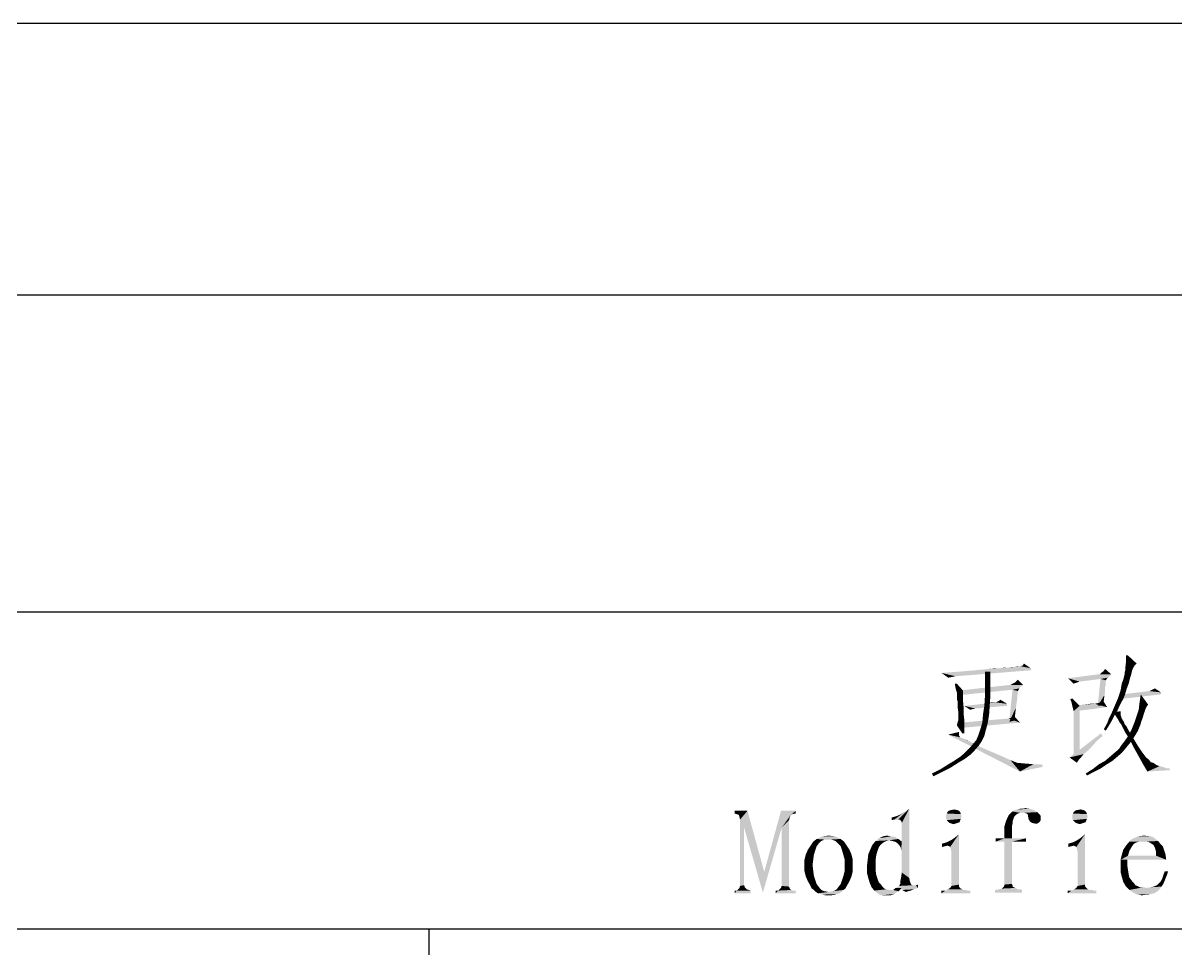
# Model space of a CAD drawing. Header units: millimetres. Extents: x 336 to 634, y 189 to 399.
# Drawn here: x 499.58 to 525.04, y 228.73 to 249.18 of the extents above; entities that cross this region are included whole.
import ezdxf

# ---------------------------------------------------------------- set-up
doc = ezdxf.new("R2010")
doc.units = ezdxf.units.MM

msp = doc.modelspace()

# ---------------------------------------------------------------- linework, layer by layer
at = {"color": 7, "linetype": 'Continuous'}
for p, q in [((448.54993, 249.17685), (628.54993, 249.17685)), ((448.54993, 243.17685), (628.54993, 243.17685)), ((448.54993, 236.17685), (628.54993, 236.17685)), ((448.54993, 229.17685), (628.54993, 229.17685)), ((508.54993, 194.17685), (508.54993, 229.17685))]:
    msp.add_line(p, q, dxfattribs=at)
for points in [[(523.97659, 235.21095), (523.93214, 235.0628), (523.93214, 235.21095)], [(523.93214, 235.0628), (523.97659, 235.21095), (524.16918, 235.03317)], [(520.61363, 234.88502), (520.76177, 234.89984), (521.82844, 234.92947)], [(520.61363, 234.88502), (521.82844, 234.92947), (521.84325, 234.88502)], [(520.76177, 234.89984), (520.90992, 234.91465), (521.82844, 234.92947)], [(521.16177, 234.92947), (521.82844, 234.92947), (520.90992, 234.91465)], [(521.16177, 234.92947), (520.90992, 234.91465), (521.04325, 234.92947)], [(521.35437, 234.94428), (521.16177, 234.92947), (521.25066, 234.94428)], [(521.82844, 234.92947), (521.16177, 234.92947), (521.35437, 234.94428)], [(521.4877, 234.95909), (521.35437, 234.94428), (521.42844, 234.95909)], [(521.82844, 234.92947), (521.35437, 234.94428), (521.4877, 234.95909)], [(521.5914, 234.97391), (521.60622, 234.97391), (521.4877, 234.95909)], [(521.57659, 234.97391), (521.5914, 234.97391), (521.4877, 234.95909)], [(521.57659, 234.97391), (521.4877, 234.95909), (521.53214, 234.97391)], [(521.82844, 234.92947), (521.4877, 234.95909), (521.60622, 234.97391)], [(521.82844, 234.92947), (521.60622, 234.97391), (521.65066, 234.98872)], [(521.65066, 234.98872), (521.68029, 235.03317), (521.82844, 234.92947)], [(523.42844, 234.85539), (523.47288, 234.91465), (523.60622, 234.79613)], [(524.16918, 235.03317), (523.91733, 234.92946), (523.93214, 235.0628)], [(524.16918, 235.03317), (524.12474, 234.98872), (523.91733, 234.92946)], [(524.12474, 234.98872), (524.09511, 234.94428), (523.91733, 234.92946)], [(523.91733, 234.88502), (523.91733, 234.92946), (524.09511, 234.94428)], [(523.91733, 234.88502), (524.09511, 234.94428), (524.06548, 234.87021)], [(519.85807, 234.82576), (520.06548, 234.84058), (521.84325, 234.88502)], [(519.85807, 234.82576), (521.84325, 234.88502), (520.16918, 234.75169)], [(520.16918, 234.75169), (520.00622, 234.72206), (519.85807, 234.82576)], [(520.16918, 234.75169), (520.09511, 234.73687), (520.00622, 234.72206)], [(520.06548, 234.84058), (520.25807, 234.85539), (521.84325, 234.88502)], [(520.25807, 234.85539), (520.43585, 234.87021), (521.84325, 234.88502)], [(521.84325, 234.88502), (520.43585, 234.87021), (520.61363, 234.88502)], [(520.93955, 234.85539), (520.82103, 234.57391), (520.82103, 234.85539)], [(520.82103, 234.57391), (520.93955, 234.85539), (520.93955, 234.57391)], [(521.4877, 234.61835), (521.54696, 234.67761), (521.66548, 234.55909)], [(523.60622, 234.79613), (523.56177, 234.75169), (522.65807, 234.70724)], [(523.35437, 234.79613), (523.60622, 234.79613), (522.65807, 234.70724)], [(523.35437, 234.79613), (522.65807, 234.70724), (523.32474, 234.79613)], [(523.56177, 234.75169), (523.53214, 234.72206), (522.65807, 234.70724)], [(523.36918, 234.69243), (522.65807, 234.70724), (523.53214, 234.72206)], [(522.65807, 234.70724), (523.36918, 234.69243), (522.90992, 234.63317)], [(522.90992, 234.63317), (522.77659, 234.58872), (522.65807, 234.70724)], [(523.4877, 234.6628), (523.30992, 234.09983), (523.36918, 234.69243)], [(523.4877, 234.6628), (523.4877, 234.61835), (523.30992, 234.09983)], [(523.35437, 234.79613), (523.384, 234.82576), (523.42844, 234.85539)], [(523.60622, 234.79613), (523.35437, 234.79613), (523.42844, 234.85539)], [(523.36918, 234.69243), (523.53214, 234.72206), (523.50251, 234.69243)], [(523.36918, 234.69243), (523.50251, 234.69243), (523.4877, 234.6628)], [(523.50251, 234.69243), (523.50251, 234.67761), (523.4877, 234.6628)], [(523.84325, 234.60354), (523.87288, 234.67761), (524.02103, 234.70724)], [(523.84325, 234.60354), (524.02103, 234.70724), (523.9914, 234.58872)], [(524.02103, 234.70724), (523.87288, 234.67761), (523.8877, 234.73687)], [(524.05066, 234.79613), (523.8877, 234.73687), (523.90251, 234.79613)], [(523.8877, 234.73687), (524.05066, 234.79613), (524.02103, 234.70724)], [(524.06548, 234.87021), (523.90251, 234.84058), (523.91733, 234.88502)], [(523.90251, 234.79613), (523.90251, 234.84058), (524.06548, 234.87021)], [(523.90251, 234.79613), (524.06548, 234.87021), (524.05066, 234.79613)], [(520.19881, 234.58872), (520.16918, 234.49984), (520.15437, 234.58872)], [(520.184, 234.44058), (520.16918, 234.49984), (520.19881, 234.58872)], [(520.184, 234.44058), (520.19881, 234.58872), (520.33214, 234.44058)], [(520.33214, 234.44058), (520.19881, 234.39613), (520.184, 234.44058)], [(520.19881, 234.3665), (520.19881, 234.39613), (520.33214, 234.44058)], [(520.19881, 234.35169), (520.19881, 234.3665), (520.33214, 234.44058)], [(520.19881, 234.33687), (520.19881, 234.35169), (520.33214, 234.44058)], [(520.19881, 234.32206), (520.19881, 234.33687), (520.33214, 234.44058)], [(520.19881, 234.29243), (520.19881, 234.32206), (520.33214, 234.44058)], [(520.19881, 234.24798), (520.19881, 234.29243), (520.33214, 234.44058)], [(520.19881, 234.24798), (520.33214, 234.44058), (520.33214, 234.24798)], [(520.2877, 234.44058), (521.42844, 234.45539), (520.27288, 234.33687)], [(521.66548, 234.55909), (521.62103, 234.52946), (520.2877, 234.44058)], [(521.384, 234.55909), (521.66548, 234.55909), (520.2877, 234.44058)], [(521.384, 234.55909), (520.2877, 234.44058), (521.35437, 234.55909)], [(521.62103, 234.52946), (521.57659, 234.48502), (520.2877, 234.44058)], [(521.57659, 234.48502), (521.42844, 234.45539), (520.2877, 234.44058)], [(520.93955, 234.57391), (520.82103, 234.33687), (520.82103, 234.57391)], [(520.82103, 234.33687), (520.93955, 234.57391), (520.93955, 234.32206)], [(521.54696, 234.42576), (521.35437, 233.74428), (521.42844, 234.45539)], [(521.54696, 234.42576), (521.54696, 234.41095), (521.35437, 233.74428)], [(521.54696, 234.41095), (521.54696, 234.38132), (521.35437, 233.74428)], [(521.384, 234.55909), (521.42844, 234.58872), (521.4877, 234.61835)], [(521.66548, 234.55909), (521.384, 234.55909), (521.4877, 234.61835)], [(521.42844, 234.45539), (521.57659, 234.48502), (521.56177, 234.45539)], [(521.42844, 234.45539), (521.56177, 234.45539), (521.54696, 234.42576)], [(523.4877, 234.61835), (523.4877, 234.57391), (523.30992, 234.09983)], [(523.4877, 234.57391), (523.47288, 234.51465), (523.30992, 234.09983)], [(523.47288, 234.51465), (523.47288, 234.42576), (523.30992, 234.09983)], [(523.47288, 234.42576), (523.45807, 234.33687), (523.30992, 234.09983)], [(523.784, 234.35169), (523.81363, 234.44058), (523.94696, 234.47021)], [(523.784, 234.35169), (523.94696, 234.47021), (523.90251, 234.32206)], [(523.94696, 234.47021), (523.81363, 234.44058), (523.82844, 234.52946)], [(523.9914, 234.58872), (523.82844, 234.52946), (523.84325, 234.60354)], [(523.82844, 234.52946), (523.9914, 234.58872), (523.94696, 234.47021)], [(524.70251, 234.39613), (523.84325, 234.35169), (524.45066, 234.42576)], [(524.45066, 234.42576), (524.50992, 234.45539), (524.56918, 234.48502)], [(524.45066, 234.42576), (524.56918, 234.48502), (524.70251, 234.39613)], [(520.33214, 234.24798), (520.21363, 234.20354), (520.19881, 234.24798)], [(520.21363, 234.14428), (520.21363, 234.20354), (520.33214, 234.24798)], [(520.21363, 234.08502), (520.21363, 234.14428), (520.33214, 234.24798)], [(520.21363, 234.08502), (520.33214, 234.24798), (520.34696, 234.08502)], [(520.7914, 234.14428), (520.88029, 234.15909), (521.05807, 234.17391)], [(521.30992, 234.14428), (520.7914, 234.14428), (521.05807, 234.17391)], [(520.93955, 234.32206), (520.80622, 234.09983), (520.82103, 234.33687)], [(520.80622, 234.09983), (520.93955, 234.32206), (520.92474, 234.09983)], [(521.02844, 234.17391), (521.05807, 234.17391), (520.88029, 234.15909)], [(521.02844, 234.17391), (520.88029, 234.15909), (520.96918, 234.17391)], [(521.05807, 234.17391), (521.0877, 234.18872), (521.11733, 234.20354)], [(521.30992, 234.14428), (521.05807, 234.17391), (521.11733, 234.20354)], [(521.11733, 234.20354), (521.16177, 234.23317), (521.30992, 234.14428)], [(521.54696, 234.38132), (521.53214, 234.32206), (521.35437, 233.74428)], [(521.53214, 234.32206), (521.53214, 234.24798), (521.35437, 233.74428)], [(521.53214, 234.24798), (521.51733, 234.15909), (521.35437, 233.74428)], [(521.51733, 234.15909), (521.50251, 234.05539), (521.35437, 233.74428)], [(522.73214, 234.17391), (522.70251, 234.24798), (522.74696, 234.2628)], [(522.74696, 234.09983), (522.73214, 234.17391), (522.74696, 234.2628)], [(522.74696, 234.09983), (522.74696, 234.2628), (522.90992, 234.09983)], [(523.23585, 234.14428), (523.30992, 234.1591), (523.41363, 234.17391)], [(523.51733, 234.07021), (523.23585, 234.14428), (523.41363, 234.17391)], [(523.45807, 234.33687), (523.44325, 234.21835), (523.30992, 234.09983)], [(523.30992, 234.09983), (523.44325, 234.21835), (523.44325, 234.09983)], [(523.41363, 234.17391), (523.30992, 234.1591), (523.36918, 234.17391)], [(523.41363, 234.17391), (523.44325, 234.18872), (523.51733, 234.07021)], [(523.784, 234.08502), (523.66548, 234.05539), (523.70992, 234.1591)], [(523.87288, 234.24798), (523.70992, 234.1591), (523.75437, 234.2628)], [(523.87288, 234.24798), (523.82844, 234.17391), (523.70992, 234.1591)], [(523.70992, 234.1591), (523.82844, 234.17391), (523.784, 234.08502)], [(523.90251, 234.32206), (523.75437, 234.2628), (523.784, 234.35169)], [(523.75437, 234.2628), (523.90251, 234.32206), (523.87288, 234.24798)], [(524.70251, 234.35169), (523.784, 234.24798), (523.84325, 234.35169)], [(523.84325, 234.35169), (524.70251, 234.39613), (524.70251, 234.35169)], [(524.42103, 234.12947), (524.22844, 234.14428), (524.24325, 234.24798)], [(524.24325, 234.24798), (524.25807, 234.35169), (524.42103, 234.12947)], [(520.34696, 234.08502), (520.22844, 233.98132), (520.21363, 234.08502)], [(520.22844, 233.98132), (520.34696, 234.08502), (520.34696, 233.93687)], [(520.34696, 233.93687), (520.22844, 233.87761), (520.22844, 233.98132)], [(520.22844, 233.81835), (520.22844, 233.87761), (520.34696, 233.93687)], [(520.22844, 233.81835), (520.34696, 233.93687), (520.36177, 233.80354)], [(520.36177, 234.09983), (520.52474, 234.11465), (521.30992, 234.14428)], [(520.36177, 234.09983), (521.30992, 234.14428), (521.30992, 234.09983)], [(520.36177, 234.09983), (521.30992, 234.09983), (520.59881, 234.04058)], [(520.36177, 234.09983), (520.59881, 234.04058), (520.53955, 234.02576)], [(520.53955, 234.02576), (520.49511, 234.01095), (520.36177, 234.09983)], [(520.52474, 234.11465), (520.65807, 234.12946), (521.30992, 234.14428)], [(520.53955, 234.02576), (520.59881, 234.04058), (520.56918, 234.02576)], [(520.59881, 234.04058), (521.30992, 234.09983), (520.62844, 234.04058)], [(521.30992, 234.14428), (520.65807, 234.12946), (520.7914, 234.14428)], [(520.90992, 233.89243), (520.76177, 233.72947), (520.77659, 233.90724)], [(520.92474, 234.09983), (520.77659, 233.90724), (520.80622, 234.09983)], [(520.77659, 233.90724), (520.92474, 234.09983), (520.90992, 233.89243)], [(521.50251, 234.05539), (521.4877, 233.92206), (521.35437, 233.74428)], [(521.4877, 233.92206), (521.47288, 233.77391), (521.35437, 233.74428)], [(522.90992, 234.09983), (522.76177, 234.04058), (522.74696, 234.09983)], [(522.77659, 233.98132), (522.76177, 234.04058), (522.90992, 234.09983)], [(522.77659, 233.98132), (522.90992, 234.09983), (522.90992, 233.00354)], [(522.90992, 233.00354), (522.77659, 232.9591), (522.77659, 233.98132)], [(522.7914, 234.09983), (522.92474, 234.11465), (523.23585, 234.14428)], [(523.51733, 234.07021), (522.7914, 234.09983), (523.23585, 234.14428)], [(523.51733, 234.07021), (522.82103, 233.98132), (522.7914, 234.09983)], [(522.92474, 234.11465), (523.04325, 234.12947), (523.23585, 234.14428)], [(523.23585, 234.14428), (523.04325, 234.12947), (523.14696, 234.14428)], [(523.68029, 233.89243), (523.56177, 233.83317), (523.62103, 233.95169)], [(523.73955, 233.98132), (523.62103, 233.95169), (523.66548, 234.05539)], [(523.62103, 233.95169), (523.73955, 233.98132), (523.68029, 233.89243)], [(523.65066, 233.93687), (523.65066, 233.95169), (523.81363, 233.98132)], [(523.65066, 233.93687), (523.81363, 233.98132), (523.81363, 233.93687)], [(523.81363, 233.93687), (523.66548, 233.92206), (523.65066, 233.93687)], [(523.66548, 234.05539), (523.784, 234.08502), (523.73955, 233.98132)], [(523.69511, 233.89243), (523.66548, 233.92206), (523.81363, 233.93687)], [(523.69511, 233.89243), (523.81363, 233.93687), (523.81363, 233.89243)], [(524.33214, 233.93687), (524.16918, 233.87761), (524.21363, 234.01095)], [(524.16918, 233.87761), (524.33214, 233.93687), (524.30251, 233.83317)], [(524.42103, 234.12947), (524.21363, 234.01095), (524.22844, 234.14428)], [(524.42103, 234.12947), (524.3914, 234.08502), (524.21363, 234.01095)], [(524.3914, 234.08502), (524.36177, 234.02576), (524.21363, 234.01095)], [(524.21363, 234.01095), (524.36177, 234.02576), (524.33214, 233.93687)], [(520.36177, 233.68502), (520.19881, 233.67021), (520.21363, 233.72947)], [(520.19881, 233.67021), (520.36177, 233.68502), (520.36177, 233.59613)], [(520.36177, 233.59613), (520.31733, 233.49243), (520.19881, 233.67021)], [(520.21363, 233.72947), (520.22844, 233.77391), (520.36177, 233.80354)], [(520.21363, 233.72947), (520.36177, 233.80354), (520.36177, 233.68502)], [(520.36177, 233.80354), (520.22844, 233.77391), (520.22844, 233.81835)], [(521.5914, 233.72947), (520.2877, 233.72947), (521.33955, 233.81835)], [(521.5914, 233.72947), (520.2877, 233.61095), (520.2877, 233.72947)], [(520.88029, 233.71465), (520.71733, 233.58132), (520.76177, 233.72947)], [(520.71733, 233.58132), (520.88029, 233.71465), (520.83585, 233.55169)], [(520.76177, 233.72947), (520.90992, 233.89243), (520.88029, 233.71465)], [(521.5914, 233.72947), (521.33955, 233.81835), (521.39881, 233.83317)], [(521.39881, 233.83317), (521.47288, 233.8628), (521.5914, 233.72947)], [(523.56177, 233.67021), (523.44325, 233.58132), (523.51733, 233.71465)], [(523.44325, 233.58132), (523.56177, 233.67021), (523.4877, 233.55169)], [(523.62103, 233.77391), (523.51733, 233.71465), (523.56177, 233.83317)], [(523.51733, 233.71465), (523.62103, 233.77391), (523.56177, 233.67021)], [(523.56177, 233.83317), (523.68029, 233.89243), (523.62103, 233.77391)], [(523.81363, 233.89243), (523.72474, 233.84798), (523.69511, 233.89243)], [(523.81363, 233.89243), (523.82844, 233.8628), (523.72474, 233.84798)], [(523.72474, 233.84798), (523.82844, 233.8628), (523.82844, 233.84798)], [(523.82844, 233.84798), (523.75437, 233.80354), (523.72474, 233.84798)], [(523.82844, 233.84798), (523.82844, 233.83317), (523.75437, 233.80354)], [(523.82844, 233.83317), (523.84325, 233.81835), (523.75437, 233.80354)], [(523.75437, 233.80354), (523.84325, 233.81835), (523.85807, 233.78872)], [(523.85807, 233.78872), (523.784, 233.74428), (523.75437, 233.80354)], [(523.784, 233.74428), (523.85807, 233.78872), (523.8877, 233.74428)], [(523.8877, 233.74428), (523.82844, 233.68502), (523.784, 233.74428)], [(523.8877, 233.74428), (523.90251, 233.69983), (523.82844, 233.68502)], [(523.82844, 233.68502), (523.90251, 233.69983), (523.94696, 233.64058)], [(523.94696, 233.64058), (523.87288, 233.59613), (523.82844, 233.68502)], [(524.25807, 233.69983), (524.06548, 233.59613), (524.12474, 233.74428)], [(524.25807, 233.69983), (524.22844, 233.62576), (524.06548, 233.59613)], [(524.30251, 233.83317), (524.12474, 233.74428), (524.16918, 233.87761)], [(524.30251, 233.83317), (524.27288, 233.75909), (524.12474, 233.74428)], [(524.12474, 233.74428), (524.27288, 233.75909), (524.25807, 233.69983)], [(520.24325, 233.47761), (520.00622, 233.4628), (520.24325, 233.52206)], [(520.00622, 233.4628), (520.24325, 233.47761), (520.24325, 233.44798)], [(520.00622, 233.4628), (520.24325, 233.44798), (520.25807, 233.41835)], [(520.00622, 233.4628), (520.25807, 233.41835), (520.27288, 233.40354)], [(520.27288, 233.40354), (521.5914, 232.64798), (520.00622, 233.4628)], [(520.24325, 233.44798), (520.25807, 233.43317), (520.25807, 233.41835)], [(520.27288, 233.40354), (520.30251, 233.38872), (521.5914, 232.64798)], [(520.30251, 233.38872), (520.34696, 233.37391), (521.5914, 232.64798)], [(520.36177, 233.59613), (520.36177, 233.53687), (520.31733, 233.49243)], [(520.31733, 233.49243), (520.36177, 233.53687), (520.36177, 233.49243)], [(520.80622, 233.43317), (520.62844, 233.34428), (520.67288, 233.44798)], [(520.62844, 233.34428), (520.80622, 233.43317), (520.74696, 233.31465)], [(520.83585, 233.55169), (520.67288, 233.44798), (520.71733, 233.58132)], [(520.67288, 233.44798), (520.83585, 233.55169), (520.80622, 233.43317)], [(523.41363, 233.43317), (522.6877, 232.9591), (523.384, 233.49243)], [(523.41363, 233.43317), (523.28029, 233.31465), (522.6877, 232.9591)], [(523.87288, 233.59613), (523.94696, 233.64058), (523.97659, 233.58132)], [(523.97659, 233.58132), (523.91733, 233.50724), (523.87288, 233.59613)], [(524.10992, 233.40354), (523.8877, 233.29984), (523.9914, 233.44798)], [(524.10992, 233.40354), (524.05066, 233.31465), (523.8877, 233.29984)], [(523.91733, 233.50724), (523.97659, 233.58132), (524.02103, 233.50724)], [(524.02103, 233.50724), (523.97659, 233.41835), (523.91733, 233.50724)], [(523.97659, 233.41835), (524.02103, 233.50724), (524.10992, 233.35909)], [(524.10992, 233.35909), (524.03585, 233.31465), (523.97659, 233.41835)], [(524.19881, 233.55169), (523.9914, 233.44798), (524.06548, 233.59613)], [(524.19881, 233.55169), (524.15437, 233.47761), (523.9914, 233.44798)], [(523.9914, 233.44798), (524.15437, 233.47761), (524.10992, 233.40354)], [(524.06548, 233.59613), (524.22844, 233.62576), (524.19881, 233.55169)], [(520.34696, 233.37391), (520.3914, 233.35909), (521.5914, 232.64798)], [(520.59881, 233.12206), (520.37659, 233.0628), (520.48029, 233.1665)], [(520.3914, 233.35909), (520.45066, 233.32946), (520.52474, 233.28502)], [(520.3914, 233.35909), (520.52474, 233.28502), (521.5914, 232.64798)], [(520.6877, 233.22576), (520.48029, 233.1665), (520.55437, 233.25539)], [(520.48029, 233.1665), (520.6877, 233.22576), (520.59881, 233.12206)], [(520.52474, 233.28502), (520.61363, 233.25539), (520.70251, 233.19613)], [(520.52474, 233.28502), (520.70251, 233.19613), (521.5914, 232.64798)], [(520.74696, 233.31465), (520.55437, 233.25539), (520.62844, 233.34428)], [(520.55437, 233.25539), (520.74696, 233.31465), (520.6877, 233.22576)], [(520.70251, 233.19613), (520.90992, 233.10724), (521.5914, 232.64798)], [(523.28029, 233.31465), (523.17659, 233.19613), (522.6877, 232.9591)], [(523.17659, 233.19613), (523.0877, 233.10724), (522.6877, 232.9591)], [(523.68029, 233.0628), (523.76918, 233.13687), (523.91733, 233.15169)], [(523.68029, 233.0628), (523.91733, 233.15169), (523.84325, 233.0628)], [(523.91733, 233.15169), (523.76918, 233.13687), (523.82844, 233.22576)], [(523.9914, 233.24058), (523.82844, 233.22576), (523.8877, 233.29984)], [(523.82844, 233.22576), (523.9914, 233.24058), (523.91733, 233.15169)], [(523.8877, 233.29984), (524.05066, 233.31465), (523.9914, 233.24058)], [(524.03585, 233.31465), (524.10992, 233.35909), (524.19881, 233.21095)], [(524.19881, 233.21095), (524.09511, 233.19613), (524.03585, 233.31465)], [(524.09511, 233.19613), (524.19881, 233.21095), (524.2877, 233.07761)], [(524.2877, 233.07761), (524.16918, 233.0628), (524.09511, 233.19613)], [(520.22844, 232.84058), (519.9914, 232.79613), (520.13955, 232.88502)], [(520.37659, 232.92946), (520.13955, 232.88502), (520.27288, 232.97391)], [(520.13955, 232.88502), (520.37659, 232.92946), (520.22844, 232.84058)], [(520.49511, 233.01835), (520.27288, 232.97391), (520.37659, 233.0628)], [(520.27288, 232.97391), (520.49511, 233.01835), (520.37659, 232.92946)], [(520.37659, 233.0628), (520.59881, 233.12206), (520.49511, 233.01835)], [(520.90992, 233.10724), (521.0877, 233.03317), (521.5914, 232.64798)], [(521.0877, 233.03317), (521.25066, 232.95909), (521.5914, 232.64798)], [(521.25066, 232.95909), (521.384, 232.89984), (521.5914, 232.64798)], [(521.384, 232.89984), (521.53214, 232.84058), (521.5914, 232.64798)], [(523.0877, 233.10724), (522.99881, 233.03317), (522.6877, 232.9591)], [(522.6877, 232.9591), (522.99881, 233.03317), (522.93955, 232.9591)], [(522.6877, 232.9591), (522.93955, 232.9591), (522.89511, 232.91465)], [(522.6877, 232.9591), (522.89511, 232.91465), (522.86548, 232.87021)], [(522.86548, 232.87021), (522.85066, 232.84058), (522.6877, 232.9591)], [(523.63585, 232.88502), (523.33955, 232.81095), (523.47288, 232.88502)], [(523.33955, 232.81095), (523.63585, 232.88502), (523.51733, 232.81095)], [(523.73955, 232.97391), (523.47288, 232.88502), (523.57659, 232.97391)], [(523.47288, 232.88502), (523.73955, 232.97391), (523.63585, 232.88502)], [(523.84325, 233.0628), (523.57659, 232.97391), (523.68029, 233.0628)], [(523.57659, 232.97391), (523.84325, 233.0628), (523.73955, 232.97391)], [(524.16918, 233.0628), (524.2877, 233.07761), (524.37659, 232.9591)], [(524.37659, 232.9591), (524.24325, 232.92946), (524.16918, 233.0628)], [(524.24325, 232.92946), (524.37659, 232.9591), (524.43585, 232.91465)], [(524.43585, 232.91465), (524.31733, 232.79613), (524.24325, 232.92946)], [(524.43585, 232.91465), (524.48029, 232.85539), (524.31733, 232.79613)], [(519.8877, 232.64798), (519.65066, 232.60354), (519.82844, 232.69243)], [(519.65066, 232.60354), (519.8877, 232.64798), (519.68029, 232.54428)], [(520.06548, 232.73687), (519.82844, 232.69243), (519.9914, 232.79613)], [(519.82844, 232.69243), (520.06548, 232.73687), (519.8877, 232.64798)], [(519.9914, 232.79613), (520.22844, 232.84058), (520.06548, 232.73687)], [(521.53214, 232.84058), (521.69511, 232.82576), (521.5914, 232.64798)], [(521.69511, 232.82576), (521.8877, 232.81095), (521.5914, 232.64798)], [(522.08029, 232.81095), (522.09511, 232.75169), (521.5914, 232.64798)], [(521.8877, 232.81095), (522.08029, 232.81095), (521.5914, 232.64798)], [(523.23585, 232.64798), (523.04325, 232.60354), (523.20622, 232.70724)], [(523.04325, 232.60354), (523.23585, 232.64798), (523.07288, 232.55909)], [(523.51733, 232.81095), (523.384, 232.72206), (523.20622, 232.70724)], [(523.51733, 232.81095), (523.20622, 232.70724), (523.33955, 232.81095)], [(523.20622, 232.70724), (523.384, 232.72206), (523.23585, 232.64798)], [(524.48029, 232.85539), (524.53955, 232.84058), (524.31733, 232.79613)], [(524.31733, 232.79613), (524.53955, 232.84058), (524.59881, 232.79613)], [(524.59881, 232.79613), (524.40622, 232.64798), (524.31733, 232.79613)], [(524.59881, 232.79613), (524.67288, 232.7665), (524.40622, 232.64798)], [(524.67288, 232.7665), (524.74696, 232.75169), (524.40622, 232.64798)], [(524.74696, 232.75169), (524.82103, 232.72206), (524.40622, 232.64798)], [(524.89511, 232.72206), (524.89511, 232.67761), (524.40622, 232.64798)], [(524.82103, 232.72206), (524.89511, 232.72206), (524.40622, 232.64798)], [(515.57659, 231.78132), (515.29511, 231.72206), (515.29511, 231.78132)], [(515.33955, 231.70724), (515.29511, 231.72206), (515.57659, 231.78132)], [(515.384, 231.69243), (515.33955, 231.70724), (515.57659, 231.78132)], [(515.39881, 231.64798), (515.384, 231.69243), (515.57659, 231.78132)], [(515.41363, 231.58872), (515.39881, 231.64798), (515.57659, 231.78132)], [(515.50251, 231.41095), (515.41363, 231.58872), (515.57659, 231.78132)], [(515.50251, 231.41095), (515.57659, 231.78132), (515.94696, 230.43317)], [(516.33214, 231.41095), (515.94696, 230.43317), (516.31733, 231.78132)], [(516.31733, 231.78132), (516.64325, 231.78132), (516.52474, 231.67761)], [(516.31733, 231.78132), (516.52474, 231.67761), (516.33214, 231.41095)], [(516.52474, 231.67761), (516.50992, 231.63317), (516.33214, 231.41095)], [(516.50992, 231.63317), (516.49511, 231.57391), (516.33214, 231.41095)], [(516.64325, 231.78132), (516.56918, 231.70724), (516.52474, 231.67761)], [(516.64325, 231.78132), (516.64325, 231.72206), (516.56918, 231.70724)], [(518.82103, 231.58872), (518.76177, 231.63317), (518.86548, 231.6628)], [(518.82103, 231.58872), (518.76177, 231.57391), (518.76177, 231.63317)], [(518.82103, 231.58872), (519.05807, 231.7665), (519.14696, 231.82576)], [(518.90992, 231.58872), (518.82103, 231.58872), (519.14696, 231.82576)], [(518.82103, 231.58872), (518.96918, 231.70724), (519.05807, 231.7665)], [(518.82103, 231.58872), (518.86548, 231.6628), (518.96918, 231.70724)], [(518.93955, 231.58872), (518.90992, 231.58872), (519.14696, 231.82576)], [(518.96918, 231.55909), (518.93955, 231.58872), (519.14696, 231.82576)], [(518.984, 231.51465), (518.96918, 231.55909), (519.14696, 231.82576)], [(518.96918, 230.92206), (518.984, 231.09984), (519.14696, 231.82576)], [(518.984, 230.8628), (518.96918, 230.92206), (519.14696, 231.82576)], [(518.984, 231.45539), (518.984, 231.51465), (519.14696, 231.82576)], [(518.984, 231.09984), (518.984, 231.45539), (519.14696, 231.82576)], [(518.984, 230.80354), (518.984, 230.8628), (519.14696, 231.82576)], [(518.984, 230.65539), (518.984, 230.80354), (519.14696, 231.82576)], [(518.984, 230.52206), (518.984, 230.65539), (519.14696, 231.82576)], [(518.984, 230.41835), (518.984, 230.52206), (519.14696, 231.82576)], [(518.984, 230.41835), (519.14696, 231.82576), (519.14696, 230.29984)], [(520.2877, 231.70724), (519.96177, 231.67761), (519.97659, 231.72206)], [(519.96177, 231.67761), (520.2877, 231.70724), (520.30251, 231.6628)], [(520.30251, 231.6628), (519.96177, 231.61835), (519.96177, 231.67761)], [(519.96177, 231.61835), (520.30251, 231.6628), (520.2877, 231.60354)], [(520.2877, 231.60354), (519.97659, 231.57391), (519.96177, 231.61835)], [(520.27288, 231.75169), (519.97659, 231.72206), (519.9914, 231.75169)], [(519.97659, 231.72206), (520.27288, 231.75169), (520.2877, 231.70724)], [(520.24325, 231.78132), (519.9914, 231.75169), (520.02103, 231.78132)], [(519.9914, 231.75169), (520.24325, 231.78132), (520.27288, 231.75169)], [(520.21363, 231.79613), (520.02103, 231.78132), (520.06548, 231.79613)], [(520.02103, 231.78132), (520.21363, 231.79613), (520.24325, 231.78132)], [(520.06548, 231.79613), (520.13955, 231.81095), (520.21363, 231.79613)], [(521.44325, 231.58872), (521.28029, 231.54428), (521.30992, 231.61835)], [(521.47288, 231.6628), (521.30992, 231.61835), (521.33955, 231.67761)], [(521.47288, 231.6628), (521.45807, 231.63317), (521.30992, 231.61835)], [(521.30992, 231.61835), (521.45807, 231.63317), (521.44325, 231.58872)], [(521.54696, 231.72206), (521.50251, 231.69243), (521.33955, 231.67761)], [(521.54696, 231.72206), (521.33955, 231.67761), (521.384, 231.72206)], [(521.33955, 231.67761), (521.50251, 231.69243), (521.47288, 231.6628)], [(521.5914, 231.73687), (521.384, 231.72206), (521.42844, 231.7665)], [(521.384, 231.72206), (521.5914, 231.73687), (521.54696, 231.72206)], [(521.90251, 231.79613), (521.42844, 231.7665), (521.47288, 231.79613)], [(521.42844, 231.7665), (521.90251, 231.79613), (521.97659, 231.75169)], [(521.42844, 231.7665), (521.97659, 231.75169), (521.5914, 231.73687)], [(521.47288, 231.79613), (521.53214, 231.81095), (521.81363, 231.82576)], [(521.47288, 231.79613), (521.81363, 231.82576), (521.90251, 231.79613)], [(521.76918, 231.82576), (521.81363, 231.82576), (521.53214, 231.81095)], [(521.65066, 231.82576), (521.76918, 231.82576), (521.53214, 231.81095)], [(521.65066, 231.82576), (521.53214, 231.81095), (521.5914, 231.82576)], [(521.65066, 231.73687), (521.5914, 231.73687), (521.97659, 231.75169)], [(521.65066, 231.82576), (521.70992, 231.84058), (521.76918, 231.82576)], [(521.69511, 231.73687), (521.65066, 231.73687), (521.97659, 231.75169)], [(521.73955, 231.72206), (521.69511, 231.73687), (521.97659, 231.75169)], [(521.73955, 231.72206), (521.97659, 231.75169), (522.00622, 231.72206)], [(522.00622, 231.72206), (521.76918, 231.69243), (521.73955, 231.72206)], [(521.76918, 231.69243), (522.00622, 231.72206), (522.03585, 231.69243)], [(522.03585, 231.69243), (521.76918, 231.6628), (521.76918, 231.69243)], [(521.76918, 231.6628), (522.03585, 231.69243), (522.05066, 231.6628)], [(522.05066, 231.6628), (521.784, 231.58872), (521.76918, 231.6628)], [(522.05066, 231.6628), (522.05066, 231.63317), (521.784, 231.58872)], [(521.784, 231.58872), (522.05066, 231.63317), (522.05066, 231.57391)], [(523.07288, 231.70724), (522.74696, 231.67761), (522.76177, 231.72206)], [(522.74696, 231.67761), (523.07288, 231.70724), (523.0877, 231.6628)], [(523.0877, 231.6628), (522.74696, 231.61835), (522.74696, 231.67761)], [(522.74696, 231.61835), (523.0877, 231.6628), (523.07288, 231.60354)], [(523.07288, 231.60354), (522.76177, 231.57391), (522.74696, 231.61835)], [(523.05807, 231.75169), (522.76177, 231.72206), (522.77659, 231.75169)], [(522.76177, 231.72206), (523.05807, 231.75169), (523.07288, 231.70724)], [(523.02844, 231.78132), (522.77659, 231.75169), (522.80622, 231.78132)], [(522.77659, 231.75169), (523.02844, 231.78132), (523.05807, 231.75169)], [(522.99881, 231.79613), (522.80622, 231.78132), (522.85066, 231.79613)], [(522.80622, 231.78132), (522.99881, 231.79613), (523.02844, 231.78132)], [(522.85066, 231.79613), (522.92474, 231.81095), (522.99881, 231.79613)], [(515.50251, 231.41095), (515.41363, 230.12206), (515.41363, 231.58872)], [(515.50251, 231.41095), (515.50251, 230.13687), (515.41363, 230.12206)], [(515.94696, 230.43317), (515.91733, 229.97391), (515.50251, 231.41095)], [(515.94696, 230.43317), (516.33214, 231.41095), (515.91733, 229.97391)], [(516.33214, 230.12206), (516.33214, 231.41095), (516.49511, 231.57391)], [(516.33214, 230.12206), (516.49511, 231.57391), (516.49511, 230.10724)], [(519.97659, 231.57391), (520.2877, 231.60354), (520.27288, 231.57391)], [(520.27288, 231.57391), (520.00622, 231.54428), (519.97659, 231.57391)], [(520.00622, 231.54428), (520.27288, 231.57391), (520.25807, 231.52946)], [(520.25807, 231.52946), (520.03585, 231.51465), (520.00622, 231.54428)], [(520.03585, 231.51465), (520.25807, 231.52946), (520.21363, 231.51465)], [(520.21363, 231.51465), (520.08029, 231.49984), (520.03585, 231.51465)], [(520.08029, 231.49984), (520.21363, 231.51465), (520.16918, 231.49984)], [(520.16918, 231.49984), (520.12474, 231.48502), (520.08029, 231.49984)], [(521.42844, 231.54428), (521.42844, 231.49984), (521.25066, 231.44058)], [(521.42844, 231.54428), (521.25066, 231.44058), (521.28029, 231.54428)], [(521.25066, 231.44058), (521.42844, 231.49984), (521.41363, 231.42576)], [(521.41363, 231.42576), (521.25066, 231.17391), (521.25066, 231.44058)], [(521.41363, 231.42576), (521.41363, 231.35169), (521.25066, 231.17391)], [(521.41363, 231.35169), (521.41363, 231.2628), (521.25066, 231.17391)], [(521.28029, 231.54428), (521.44325, 231.58872), (521.42844, 231.54428)], [(522.05066, 231.57391), (521.81363, 231.54428), (521.784, 231.58872)], [(521.81363, 231.54428), (522.05066, 231.57391), (522.02103, 231.52946)], [(522.02103, 231.52946), (521.85807, 231.51465), (521.81363, 231.54428)], [(521.91733, 231.49984), (521.85807, 231.51465), (522.02103, 231.52946)], [(521.91733, 231.49984), (522.02103, 231.52946), (521.97659, 231.49984)], [(522.76177, 231.57391), (523.07288, 231.60354), (523.05807, 231.57391)], [(523.05807, 231.57391), (522.7914, 231.54428), (522.76177, 231.57391)], [(522.7914, 231.54428), (523.05807, 231.57391), (523.04325, 231.52946)], [(523.04325, 231.52946), (522.82103, 231.51465), (522.7914, 231.54428)], [(522.82103, 231.51465), (523.04325, 231.52946), (522.99881, 231.51465)], [(522.99881, 231.51465), (522.86548, 231.49984), (522.82103, 231.51465)], [(522.86548, 231.49984), (522.99881, 231.51465), (522.95437, 231.49984)], [(522.95437, 231.49984), (522.90992, 231.48502), (522.86548, 231.49984)], [(517.14696, 231.05539), (516.96918, 231.01095), (517.02844, 231.09984)], [(517.28029, 231.14428), (517.02844, 231.09984), (517.10251, 231.15909)], [(517.28029, 231.14428), (517.20622, 231.11465), (517.02844, 231.09984)], [(517.02844, 231.09984), (517.20622, 231.11465), (517.14696, 231.05539)], [(517.57659, 231.18872), (517.10251, 231.15909), (517.16177, 231.18872)], [(517.10251, 231.15909), (517.57659, 231.18872), (517.63585, 231.15909)], [(517.10251, 231.15909), (517.63585, 231.15909), (517.28029, 231.14428)], [(517.50251, 231.21835), (517.16177, 231.18872), (517.23585, 231.21835)], [(517.16177, 231.18872), (517.50251, 231.21835), (517.57659, 231.18872)], [(517.23585, 231.21835), (517.36918, 231.23317), (517.50251, 231.21835)], [(517.36918, 231.14428), (517.28029, 231.14428), (517.63585, 231.15909)], [(517.44325, 231.14428), (517.36918, 231.14428), (517.63585, 231.15909)], [(517.51733, 231.11465), (517.44325, 231.14428), (517.63585, 231.15909)], [(517.51733, 231.11465), (517.63585, 231.15909), (517.70992, 231.09984)], [(517.70992, 231.09984), (517.57659, 231.05539), (517.51733, 231.11465)], [(517.57659, 231.05539), (517.70992, 231.09984), (517.76918, 231.01095)], [(518.64325, 231.11465), (518.584, 231.08502), (518.33214, 231.02576)], [(518.64325, 231.11465), (518.33214, 231.02576), (518.40622, 231.11465)], [(518.90992, 231.15909), (518.40622, 231.11465), (518.48029, 231.17391)], [(518.90992, 231.15909), (518.70251, 231.12946), (518.40622, 231.11465)], [(518.40622, 231.11465), (518.70251, 231.12946), (518.64325, 231.11465)], [(518.74696, 231.21835), (518.83585, 231.20354), (518.48029, 231.17391)], [(518.74696, 231.21835), (518.48029, 231.17391), (518.56918, 231.21835)], [(518.48029, 231.17391), (518.83585, 231.20354), (518.90992, 231.15909)], [(518.56918, 231.21835), (518.65807, 231.23317), (518.74696, 231.21835)], [(518.77659, 231.11465), (518.70251, 231.12946), (518.90992, 231.15909)], [(518.83585, 231.09984), (518.77659, 231.11465), (518.90992, 231.15909)], [(518.83585, 231.09984), (518.90992, 231.15909), (518.984, 231.09984)], [(518.984, 231.09984), (518.88029, 231.07021), (518.83585, 231.09984)], [(518.92474, 231.02576), (518.88029, 231.07021), (518.984, 231.09984)], [(518.95437, 230.98132), (518.92474, 231.02576), (518.984, 231.09984)], [(518.96918, 230.92206), (518.95437, 230.98132), (518.984, 231.09984)], [(519.9914, 231.01095), (519.97659, 231.08502), (520.06548, 231.12946)], [(519.9914, 231.01095), (520.15437, 231.18872), (520.24325, 231.2628)], [(520.03585, 230.99613), (519.9914, 231.01095), (520.24325, 231.2628)], [(519.9914, 231.01095), (520.06548, 231.12946), (520.15437, 231.18872)], [(520.05066, 230.98132), (520.03585, 230.99613), (520.24325, 231.2628)], [(520.06548, 230.93687), (520.05066, 230.98132), (520.24325, 231.2628)], [(520.08029, 230.87761), (520.06548, 230.93687), (520.24325, 231.2628)], [(520.08029, 230.87761), (520.24325, 231.2628), (520.24325, 230.15169)], [(521.41363, 231.17391), (521.72474, 231.17391), (521.05807, 231.09983)], [(521.25066, 231.17391), (521.41363, 231.17391), (521.05807, 231.09983)], [(521.25066, 231.17391), (521.05807, 231.09983), (521.05807, 231.17391)], [(521.25066, 231.09983), (521.05807, 231.09983), (521.72474, 231.17391)], [(521.25066, 231.17391), (521.41363, 231.2628), (521.41363, 231.17391)], [(521.41363, 231.09983), (521.25066, 231.09983), (521.72474, 231.17391)], [(521.41363, 231.09983), (521.41363, 230.1665), (521.25066, 230.15169)], [(521.41363, 231.09983), (521.25066, 230.15169), (521.25066, 231.09983)], [(521.41363, 231.09983), (521.72474, 231.17391), (521.72474, 231.09983)], [(522.77659, 231.01095), (522.76177, 231.08502), (522.85066, 231.12946)], [(522.77659, 231.01095), (522.93955, 231.18872), (523.02844, 231.2628)], [(522.82103, 230.99613), (522.77659, 231.01095), (523.02844, 231.2628)], [(522.77659, 231.01095), (522.85066, 231.12946), (522.93955, 231.18872)], [(522.83585, 230.98132), (522.82103, 230.99613), (523.02844, 231.2628)], [(522.85066, 230.93687), (522.83585, 230.98132), (523.02844, 231.2628)], [(522.86548, 230.87761), (522.85066, 230.93687), (523.02844, 231.2628)], [(522.86548, 230.87761), (523.02844, 231.2628), (523.02844, 230.15169)], [(524.16918, 231.08502), (523.93214, 231.01095), (524.00622, 231.09984)], [(524.584, 231.15909), (524.64325, 231.11465), (524.00622, 231.09984)], [(524.584, 231.15909), (524.00622, 231.09984), (524.06548, 231.15909)], [(524.22844, 231.09984), (524.00622, 231.09984), (524.64325, 231.11465)], [(524.00622, 231.09984), (524.22844, 231.09984), (524.16918, 231.08502)], [(524.06548, 231.15909), (524.13955, 231.18872), (524.52474, 231.20354)], [(524.06548, 231.15909), (524.52474, 231.20354), (524.584, 231.15909)], [(524.46548, 231.21835), (524.52474, 231.20354), (524.13955, 231.18872)], [(524.46548, 231.21835), (524.13955, 231.18872), (524.19881, 231.21835)], [(524.19881, 231.21835), (524.33214, 231.23317), (524.46548, 231.21835)], [(524.30251, 231.09984), (524.22844, 231.09984), (524.64325, 231.11465)], [(524.37659, 231.09984), (524.30251, 231.09984), (524.64325, 231.11465)], [(524.45066, 231.08502), (524.37659, 231.09984), (524.64325, 231.11465)], [(524.49511, 231.05539), (524.45066, 231.08502), (524.64325, 231.11465)], [(524.49511, 231.05539), (524.64325, 231.11465), (524.6877, 231.05539)], [(517.07288, 230.90724), (516.86548, 230.81835), (516.90992, 230.92206)], [(516.86548, 230.81835), (517.07288, 230.90724), (517.04325, 230.80354)], [(517.10251, 230.99613), (516.90992, 230.92206), (516.96918, 231.01095)], [(516.90992, 230.92206), (517.10251, 230.99613), (517.07288, 230.90724)], [(516.96918, 231.01095), (517.14696, 231.05539), (517.10251, 230.99613)], [(517.76918, 231.01095), (517.63585, 230.99613), (517.57659, 231.05539)], [(517.63585, 230.99613), (517.76918, 231.01095), (517.82844, 230.92206)], [(517.82844, 230.92206), (517.66548, 230.90724), (517.63585, 230.99613)], [(517.66548, 230.90724), (517.82844, 230.92206), (517.87288, 230.81835)], [(517.87288, 230.81835), (517.69511, 230.80354), (517.66548, 230.90724)], [(518.45066, 230.90724), (518.24325, 230.81835), (518.2877, 230.92206)], [(518.24325, 230.81835), (518.45066, 230.90724), (518.42103, 230.80354)], [(518.48029, 230.98132), (518.2877, 230.92206), (518.33214, 231.02576)], [(518.2877, 230.92206), (518.48029, 230.98132), (518.45066, 230.90724)], [(518.584, 231.08502), (518.52474, 231.04058), (518.33214, 231.02576)], [(518.33214, 231.02576), (518.52474, 231.04058), (518.48029, 230.98132)], [(519.9914, 231.01095), (519.87288, 231.05539), (519.97659, 231.08502)], [(519.87288, 231.05539), (519.9914, 231.01095), (519.93214, 230.99613)], [(519.93214, 230.99613), (519.87288, 230.98132), (519.87288, 231.05539)], [(520.24325, 230.15169), (520.08029, 230.12206), (520.08029, 230.87761)], [(522.77659, 231.01095), (522.65807, 231.05539), (522.76177, 231.08502)], [(522.65807, 231.05539), (522.77659, 231.01095), (522.71733, 230.99613)], [(522.71733, 230.99613), (522.65807, 230.98132), (522.65807, 231.05539)], [(523.02844, 230.15169), (522.86548, 230.12206), (522.86548, 230.87761)], [(524.00622, 230.89243), (523.84325, 230.81835), (523.87288, 230.92206)], [(523.84325, 230.81835), (524.00622, 230.89243), (523.97659, 230.78872)], [(524.06548, 230.99613), (523.87288, 230.92206), (523.93214, 231.01095)], [(523.87288, 230.92206), (524.06548, 230.99613), (524.00622, 230.89243)], [(524.16918, 231.08502), (524.10992, 231.05539), (523.93214, 231.01095)], [(523.93214, 231.01095), (524.10992, 231.05539), (524.06548, 230.99613)], [(524.6877, 231.05539), (524.53955, 231.02576), (524.49511, 231.05539)], [(524.53955, 231.02576), (524.6877, 231.05539), (524.74696, 230.99613)], [(524.74696, 230.99613), (524.56918, 230.9665), (524.53955, 231.02576)], [(524.584, 230.92206), (524.56918, 230.9665), (524.74696, 230.99613)], [(524.584, 230.92206), (524.74696, 230.99613), (524.77659, 230.90724)], [(524.77659, 230.90724), (524.59881, 230.8628), (524.584, 230.92206)], [(524.59881, 230.8628), (524.77659, 230.90724), (524.80622, 230.81835)], [(524.80622, 230.81835), (524.59881, 230.78872), (524.59881, 230.8628)], [(517.04325, 230.80354), (516.83585, 230.69983), (516.86548, 230.81835)], [(516.83585, 230.69983), (517.04325, 230.80354), (517.02844, 230.69983)], [(517.02844, 230.69983), (516.83585, 230.58132), (516.83585, 230.69983)], [(516.83585, 230.58132), (517.02844, 230.69983), (517.01363, 230.58132)], [(517.72474, 230.69983), (517.69511, 230.80354), (517.87288, 230.81835)], [(517.72474, 230.69983), (517.87288, 230.81835), (517.90251, 230.69983)], [(517.90251, 230.69983), (517.72474, 230.58132), (517.72474, 230.69983)], [(517.72474, 230.58132), (517.90251, 230.69983), (517.90251, 230.58132)], [(518.40622, 230.58132), (518.21363, 230.55169), (518.22844, 230.68502)], [(518.42103, 230.80354), (518.22844, 230.68502), (518.24325, 230.81835)], [(518.42103, 230.80354), (518.40622, 230.69984), (518.22844, 230.68502)], [(518.22844, 230.68502), (518.40622, 230.69984), (518.40622, 230.58132)], [(523.97659, 230.78872), (523.81363, 230.69983), (523.84325, 230.81835)], [(523.97659, 230.78872), (524.59881, 230.78872), (523.81363, 230.69983)], [(523.96177, 230.69983), (523.81363, 230.69983), (524.59881, 230.78872)], [(523.96177, 230.69983), (523.96177, 230.58132), (523.81363, 230.5665)], [(523.96177, 230.69983), (523.81363, 230.5665), (523.81363, 230.69983)], [(524.82103, 230.69983), (523.96177, 230.69983), (524.59881, 230.78872)], [(524.59881, 230.78872), (524.80622, 230.81835), (524.82103, 230.69983)], [(517.01363, 230.58132), (517.02844, 230.4628), (516.83585, 230.44798)], [(517.01363, 230.58132), (516.83585, 230.44798), (516.83585, 230.58132)], [(516.83585, 230.44798), (517.02844, 230.4628), (517.04325, 230.34428)], [(517.04325, 230.34428), (516.86548, 230.32947), (516.83585, 230.44798)], [(516.86548, 230.32947), (517.04325, 230.34428), (517.07288, 230.25539)], [(517.87288, 230.32947), (517.66548, 230.25539), (517.69511, 230.34428)], [(517.90251, 230.44798), (517.69511, 230.34428), (517.72474, 230.4628)], [(517.69511, 230.34428), (517.90251, 230.44798), (517.87288, 230.32947)], [(517.90251, 230.58132), (517.72474, 230.4628), (517.72474, 230.58132)], [(517.72474, 230.4628), (517.90251, 230.58132), (517.90251, 230.44798)], [(518.21363, 230.55169), (518.40622, 230.58132), (518.40622, 230.4628)], [(518.40622, 230.4628), (518.21363, 230.41835), (518.21363, 230.55169)], [(518.21363, 230.41835), (518.40622, 230.4628), (518.42103, 230.35909)], [(518.42103, 230.35909), (518.24325, 230.29984), (518.21363, 230.41835)], [(518.24325, 230.29984), (518.42103, 230.35909), (518.45066, 230.27021)], [(519.14696, 230.29984), (518.96918, 230.31465), (518.984, 230.41835)], [(523.81363, 230.5665), (523.96177, 230.58132), (523.97659, 230.47761)], [(523.97659, 230.47761), (523.81363, 230.43317), (523.81363, 230.5665)], [(523.81363, 230.43317), (523.97659, 230.47761), (523.9914, 230.38872)], [(523.9914, 230.38872), (523.84325, 230.31465), (523.81363, 230.43317)], [(523.84325, 230.31465), (523.9914, 230.38872), (524.00622, 230.31465)], [(524.83585, 230.35909), (524.73214, 230.28502), (524.76177, 230.37391)], [(524.73214, 230.28502), (524.83585, 230.35909), (524.80622, 230.28502)], [(524.86548, 230.44798), (524.76177, 230.37391), (524.7914, 230.44798)], [(524.76177, 230.37391), (524.86548, 230.44798), (524.83585, 230.35909)], [(515.36918, 230.04798), (515.39881, 230.07761), (515.51733, 230.09243)], [(515.36918, 230.04798), (515.51733, 230.09243), (515.56177, 230.04798)], [(515.51733, 230.09243), (515.39881, 230.07761), (515.41363, 230.12206)], [(515.41363, 230.12206), (515.50251, 230.13687), (515.51733, 230.09243)], [(516.49511, 230.10724), (516.31733, 230.07761), (516.33214, 230.12206)], [(516.31733, 230.07761), (516.49511, 230.10724), (516.50992, 230.0628)], [(517.07288, 230.25539), (516.90992, 230.22576), (516.86548, 230.32947)], [(516.90992, 230.22576), (517.07288, 230.25539), (517.10251, 230.1665)], [(517.10251, 230.1665), (516.96918, 230.12206), (516.90992, 230.22576)], [(516.96918, 230.12206), (517.10251, 230.1665), (517.14696, 230.10724)], [(517.14696, 230.10724), (516.99881, 230.0628), (516.96918, 230.12206)], [(516.99881, 230.0628), (517.14696, 230.10724), (517.1914, 230.04798)], [(517.73955, 230.0628), (517.54696, 230.04798), (517.5914, 230.10724)], [(517.76918, 230.12206), (517.5914, 230.10724), (517.63585, 230.1665)], [(517.5914, 230.10724), (517.76918, 230.12206), (517.73955, 230.0628)], [(517.82844, 230.22576), (517.63585, 230.1665), (517.66548, 230.25539)], [(517.63585, 230.1665), (517.82844, 230.22576), (517.76918, 230.12206)], [(517.66548, 230.25539), (517.87288, 230.32947), (517.82844, 230.22576)], [(518.45066, 230.27021), (518.27288, 230.19613), (518.24325, 230.29984)], [(518.27288, 230.19613), (518.45066, 230.27021), (518.48029, 230.19613)], [(518.48029, 230.19613), (518.31733, 230.09243), (518.27288, 230.19613)], [(518.48029, 230.19613), (518.52474, 230.15169), (518.31733, 230.09243)], [(518.31733, 230.09243), (518.52474, 230.15169), (518.56918, 230.09243)], [(518.56918, 230.09243), (518.37659, 230.01835), (518.31733, 230.09243)], [(518.56918, 230.09243), (518.59881, 230.0628), (518.37659, 230.01835)], [(518.85066, 230.07761), (518.92474, 230.12206), (519.29511, 230.13687)], [(518.984, 230.07761), (518.85066, 230.07761), (519.29511, 230.13687)], [(519.1914, 230.15169), (519.22103, 230.13687), (518.92474, 230.12206)], [(519.1914, 230.15169), (518.92474, 230.12206), (518.93955, 230.15169)], [(519.22103, 230.13687), (519.29511, 230.13687), (518.92474, 230.12206)], [(519.17659, 230.18132), (518.93955, 230.15169), (518.95437, 230.18132)], [(518.93955, 230.15169), (519.17659, 230.18132), (519.1914, 230.15169)], [(519.14696, 230.29984), (518.95437, 230.24058), (518.96918, 230.31465)], [(518.95437, 230.24058), (519.14696, 230.29984), (519.16177, 230.22576)], [(519.16177, 230.22576), (518.95437, 230.18132), (518.95437, 230.24058)], [(518.95437, 230.18132), (519.16177, 230.22576), (519.17659, 230.18132)], [(519.33955, 230.07761), (518.984, 230.07761), (519.29511, 230.13687)], [(519.29511, 230.13687), (519.33955, 230.15169), (519.33955, 230.07761)], [(520.24325, 230.12206), (520.25807, 230.09243), (520.05066, 230.07761)], [(520.24325, 230.12206), (520.05066, 230.07761), (520.08029, 230.12206)], [(520.05066, 230.07761), (520.25807, 230.09243), (520.2877, 230.0628)], [(520.08029, 230.12206), (520.24325, 230.15169), (520.24325, 230.12206)], [(521.42844, 230.10724), (521.45807, 230.09243), (521.1914, 230.0628)], [(521.42844, 230.10724), (521.1914, 230.0628), (521.23585, 230.10724)], [(521.45807, 230.09243), (521.4877, 230.07761), (521.1914, 230.0628)], [(521.42844, 230.13687), (521.23585, 230.10724), (521.25066, 230.15169)], [(521.23585, 230.10724), (521.42844, 230.13687), (521.42844, 230.10724)], [(521.25066, 230.15169), (521.41363, 230.1665), (521.42844, 230.13687)], [(523.02844, 230.12206), (523.04325, 230.09243), (522.83585, 230.07761)], [(523.02844, 230.12206), (522.83585, 230.07761), (522.86548, 230.12206)], [(522.83585, 230.07761), (523.04325, 230.09243), (523.07288, 230.0628)], [(522.86548, 230.12206), (523.02844, 230.15169), (523.02844, 230.12206)], [(524.00622, 230.31465), (523.87288, 230.21095), (523.84325, 230.31465)], [(524.00622, 230.31465), (524.03585, 230.27021), (523.87288, 230.21095)], [(523.87288, 230.21095), (524.03585, 230.27021), (524.08029, 230.21095)], [(524.08029, 230.21095), (523.93214, 230.10724), (523.87288, 230.21095)], [(524.08029, 230.21095), (524.10992, 230.18132), (523.93214, 230.10724)], [(524.10992, 230.18132), (524.13955, 230.13687), (523.93214, 230.10724)], [(524.13955, 230.13687), (524.184, 230.12206), (523.93214, 230.10724)], [(523.93214, 230.10724), (524.184, 230.12206), (524.24325, 230.09243)], [(524.24325, 230.09243), (524.00622, 230.03317), (523.93214, 230.10724)], [(524.31733, 230.09243), (524.3914, 230.07761), (524.00622, 230.03317)], [(524.24325, 230.09243), (524.31733, 230.09243), (524.00622, 230.03317)], [(524.3914, 230.07761), (524.48029, 230.09243), (524.71733, 230.10724)], [(524.3914, 230.07761), (524.71733, 230.10724), (524.6877, 230.0628)], [(524.71733, 230.10724), (524.48029, 230.09243), (524.53955, 230.10724)], [(524.53955, 230.10724), (524.61363, 230.13687), (524.74696, 230.15169)], [(524.53955, 230.10724), (524.74696, 230.15169), (524.71733, 230.10724)], [(524.74696, 230.15169), (524.61363, 230.13687), (524.65807, 230.18132)], [(524.77659, 230.21095), (524.65807, 230.18132), (524.70251, 230.22576)], [(524.65807, 230.18132), (524.77659, 230.21095), (524.74696, 230.15169)], [(524.80622, 230.28502), (524.70251, 230.22576), (524.73214, 230.28502)], [(524.70251, 230.22576), (524.80622, 230.28502), (524.77659, 230.21095)], [(515.33955, 230.01835), (515.65066, 230.01835), (515.29511, 229.9591)], [(515.33955, 230.01835), (515.29511, 229.9591), (515.29511, 230.01835)], [(515.29511, 229.9591), (515.65066, 230.01835), (515.65066, 229.9591)], [(515.56177, 230.04798), (515.60622, 230.03317), (515.33955, 230.01835)], [(515.56177, 230.04798), (515.33955, 230.01835), (515.36918, 230.04798)], [(515.33955, 230.01835), (515.60622, 230.03317), (515.65066, 230.01835)], [(516.584, 230.01835), (516.64325, 230.01835), (516.19881, 229.9591)], [(516.25807, 230.01835), (516.584, 230.01835), (516.19881, 229.9591)], [(516.25807, 230.01835), (516.19881, 229.9591), (516.19881, 230.01835)], [(516.19881, 229.9591), (516.64325, 230.01835), (516.64325, 229.9591)], [(516.53955, 230.03317), (516.25807, 230.01835), (516.2877, 230.04798)], [(516.25807, 230.01835), (516.53955, 230.03317), (516.584, 230.01835)], [(516.50992, 230.0628), (516.2877, 230.04798), (516.31733, 230.07761)], [(516.2877, 230.04798), (516.50992, 230.0628), (516.53955, 230.03317)], [(517.1914, 230.04798), (517.04325, 230.03317), (516.99881, 230.0628)], [(517.04325, 230.03317), (517.1914, 230.04798), (517.23585, 230.01835)], [(517.23585, 230.01835), (517.0877, 229.98872), (517.04325, 230.03317)], [(517.23585, 230.01835), (517.28029, 230.00354), (517.0877, 229.98872)], [(517.0877, 229.98872), (517.28029, 230.00354), (517.36918, 229.98872)], [(517.36918, 229.98872), (517.13214, 229.9591), (517.0877, 229.98872)], [(517.36918, 229.98872), (517.65066, 229.98872), (517.13214, 229.9591)], [(517.13214, 229.9591), (517.65066, 229.98872), (517.60622, 229.9591)], [(517.60622, 229.9591), (517.17659, 229.94428), (517.13214, 229.9591)], [(517.17659, 229.94428), (517.60622, 229.9591), (517.54696, 229.94428)], [(517.54696, 229.94428), (517.23585, 229.92947), (517.17659, 229.94428)], [(517.23585, 229.92947), (517.54696, 229.94428), (517.4877, 229.92947)], [(517.4877, 229.92947), (517.29511, 229.91465), (517.23585, 229.92947)], [(517.36918, 229.91465), (517.29511, 229.91465), (517.4877, 229.92947)], [(517.36918, 229.98872), (517.45807, 230.00354), (517.69511, 230.03317)], [(517.36918, 229.98872), (517.69511, 230.03317), (517.65066, 229.98872)], [(517.36918, 229.91465), (517.4877, 229.92947), (517.42844, 229.91465)], [(517.45807, 230.00354), (517.50251, 230.01835), (517.69511, 230.03317)], [(517.69511, 230.03317), (517.50251, 230.01835), (517.54696, 230.04798)], [(517.54696, 230.04798), (517.73955, 230.0628), (517.69511, 230.03317)], [(518.59881, 230.0628), (518.64325, 230.04798), (518.37659, 230.01835)], [(518.64325, 230.04798), (518.71733, 230.03317), (518.37659, 230.01835)], [(518.71733, 230.03317), (518.7914, 230.03317), (518.37659, 230.01835)], [(518.90992, 230.00354), (518.37659, 230.01835), (518.7914, 230.03317)], [(518.90992, 230.00354), (518.45066, 229.95909), (518.37659, 230.01835)], [(518.45066, 229.95909), (518.90992, 230.00354), (518.82103, 229.94428)], [(518.82103, 229.94428), (518.52474, 229.91465), (518.45066, 229.95909)], [(518.62844, 229.91465), (518.52474, 229.91465), (518.82103, 229.94428)], [(518.62844, 229.91465), (518.82103, 229.94428), (518.73214, 229.91465)], [(518.984, 230.07761), (518.7914, 230.03317), (518.85066, 230.07761)], [(518.7914, 230.03317), (518.984, 230.07761), (518.90992, 230.00354)], [(519.33955, 230.07761), (518.99881, 230.03317), (518.984, 230.07761)], [(519.33955, 230.07761), (519.25066, 230.04798), (518.99881, 230.03317)], [(519.01363, 230.01835), (518.99881, 230.03317), (519.25066, 230.04798)], [(519.01363, 230.01835), (519.25066, 230.04798), (519.17659, 230.01835)], [(519.17659, 230.01835), (519.04325, 230.00354), (519.01363, 230.01835)], [(519.04325, 230.00354), (519.17659, 230.01835), (519.11733, 230.00354)], [(519.11733, 230.00354), (519.07288, 229.98872), (519.04325, 230.00354)], [(520.43585, 230.01835), (520.49511, 230.01835), (519.85807, 229.95909)], [(519.94696, 230.01835), (520.43585, 230.01835), (519.85807, 229.95909)], [(519.94696, 230.01835), (519.85807, 229.95909), (519.85807, 230.01835)], [(519.85807, 229.95909), (520.49511, 230.01835), (520.49511, 229.95909)], [(520.31733, 230.04798), (520.34696, 230.03317), (519.94696, 230.01835)], [(520.31733, 230.04798), (519.94696, 230.01835), (520.00622, 230.04798)], [(520.34696, 230.03317), (520.3914, 230.03317), (519.94696, 230.01835)], [(519.94696, 230.01835), (520.3914, 230.03317), (520.43585, 230.01835)], [(520.2877, 230.0628), (520.00622, 230.04798), (520.05066, 230.07761)], [(520.00622, 230.04798), (520.2877, 230.0628), (520.31733, 230.04798)], [(521.54696, 230.04798), (521.5914, 230.04798), (521.04325, 230.03317)], [(521.54696, 230.04798), (521.04325, 230.03317), (521.13214, 230.04798)], [(521.04325, 230.03317), (521.5914, 230.04798), (521.63585, 230.03317)], [(521.63585, 230.03317), (521.04325, 229.97391), (521.04325, 230.03317)], [(521.04325, 229.97391), (521.63585, 230.03317), (521.63585, 229.97391)], [(521.51733, 230.0628), (521.13214, 230.04798), (521.1914, 230.0628)], [(521.13214, 230.04798), (521.51733, 230.0628), (521.54696, 230.04798)], [(521.1914, 230.0628), (521.4877, 230.07761), (521.51733, 230.0628)], [(523.22103, 230.01835), (523.28029, 230.01835), (522.64325, 229.95909)], [(522.73214, 230.01835), (523.22103, 230.01835), (522.64325, 229.95909)], [(522.73214, 230.01835), (522.64325, 229.95909), (522.64325, 230.01835)], [(522.64325, 229.95909), (523.28029, 230.01835), (523.28029, 229.95909)], [(523.10251, 230.04798), (523.13214, 230.03317), (522.73214, 230.01835)], [(523.10251, 230.04798), (522.73214, 230.01835), (522.7914, 230.04798)], [(523.13214, 230.03317), (523.17659, 230.03317), (522.73214, 230.01835)], [(522.73214, 230.01835), (523.17659, 230.03317), (523.22103, 230.01835)], [(523.07288, 230.0628), (522.7914, 230.04798), (522.83585, 230.07761)], [(522.7914, 230.04798), (523.07288, 230.0628), (523.10251, 230.04798)], [(524.3914, 230.07761), (524.6877, 230.0628), (524.00622, 230.03317)], [(524.00622, 230.03317), (524.6877, 230.0628), (524.65807, 230.03317)], [(524.65807, 230.03317), (524.09511, 229.97391), (524.00622, 230.03317)], [(524.65807, 230.03317), (524.62844, 230.00354), (524.09511, 229.97391)], [(524.09511, 229.97391), (524.62844, 230.00354), (524.55437, 229.95909)], [(524.55437, 229.95909), (524.184, 229.92947), (524.09511, 229.97391)], [(524.55437, 229.95909), (524.48029, 229.94428), (524.184, 229.92947)], [(524.184, 229.92947), (524.48029, 229.94428), (524.3914, 229.92947)], [(524.3914, 229.92947), (524.2877, 229.91465), (524.184, 229.92947)]]:
    msp.add_solid(points, dxfattribs=at)

doc.saveas('drawing.dxf')
